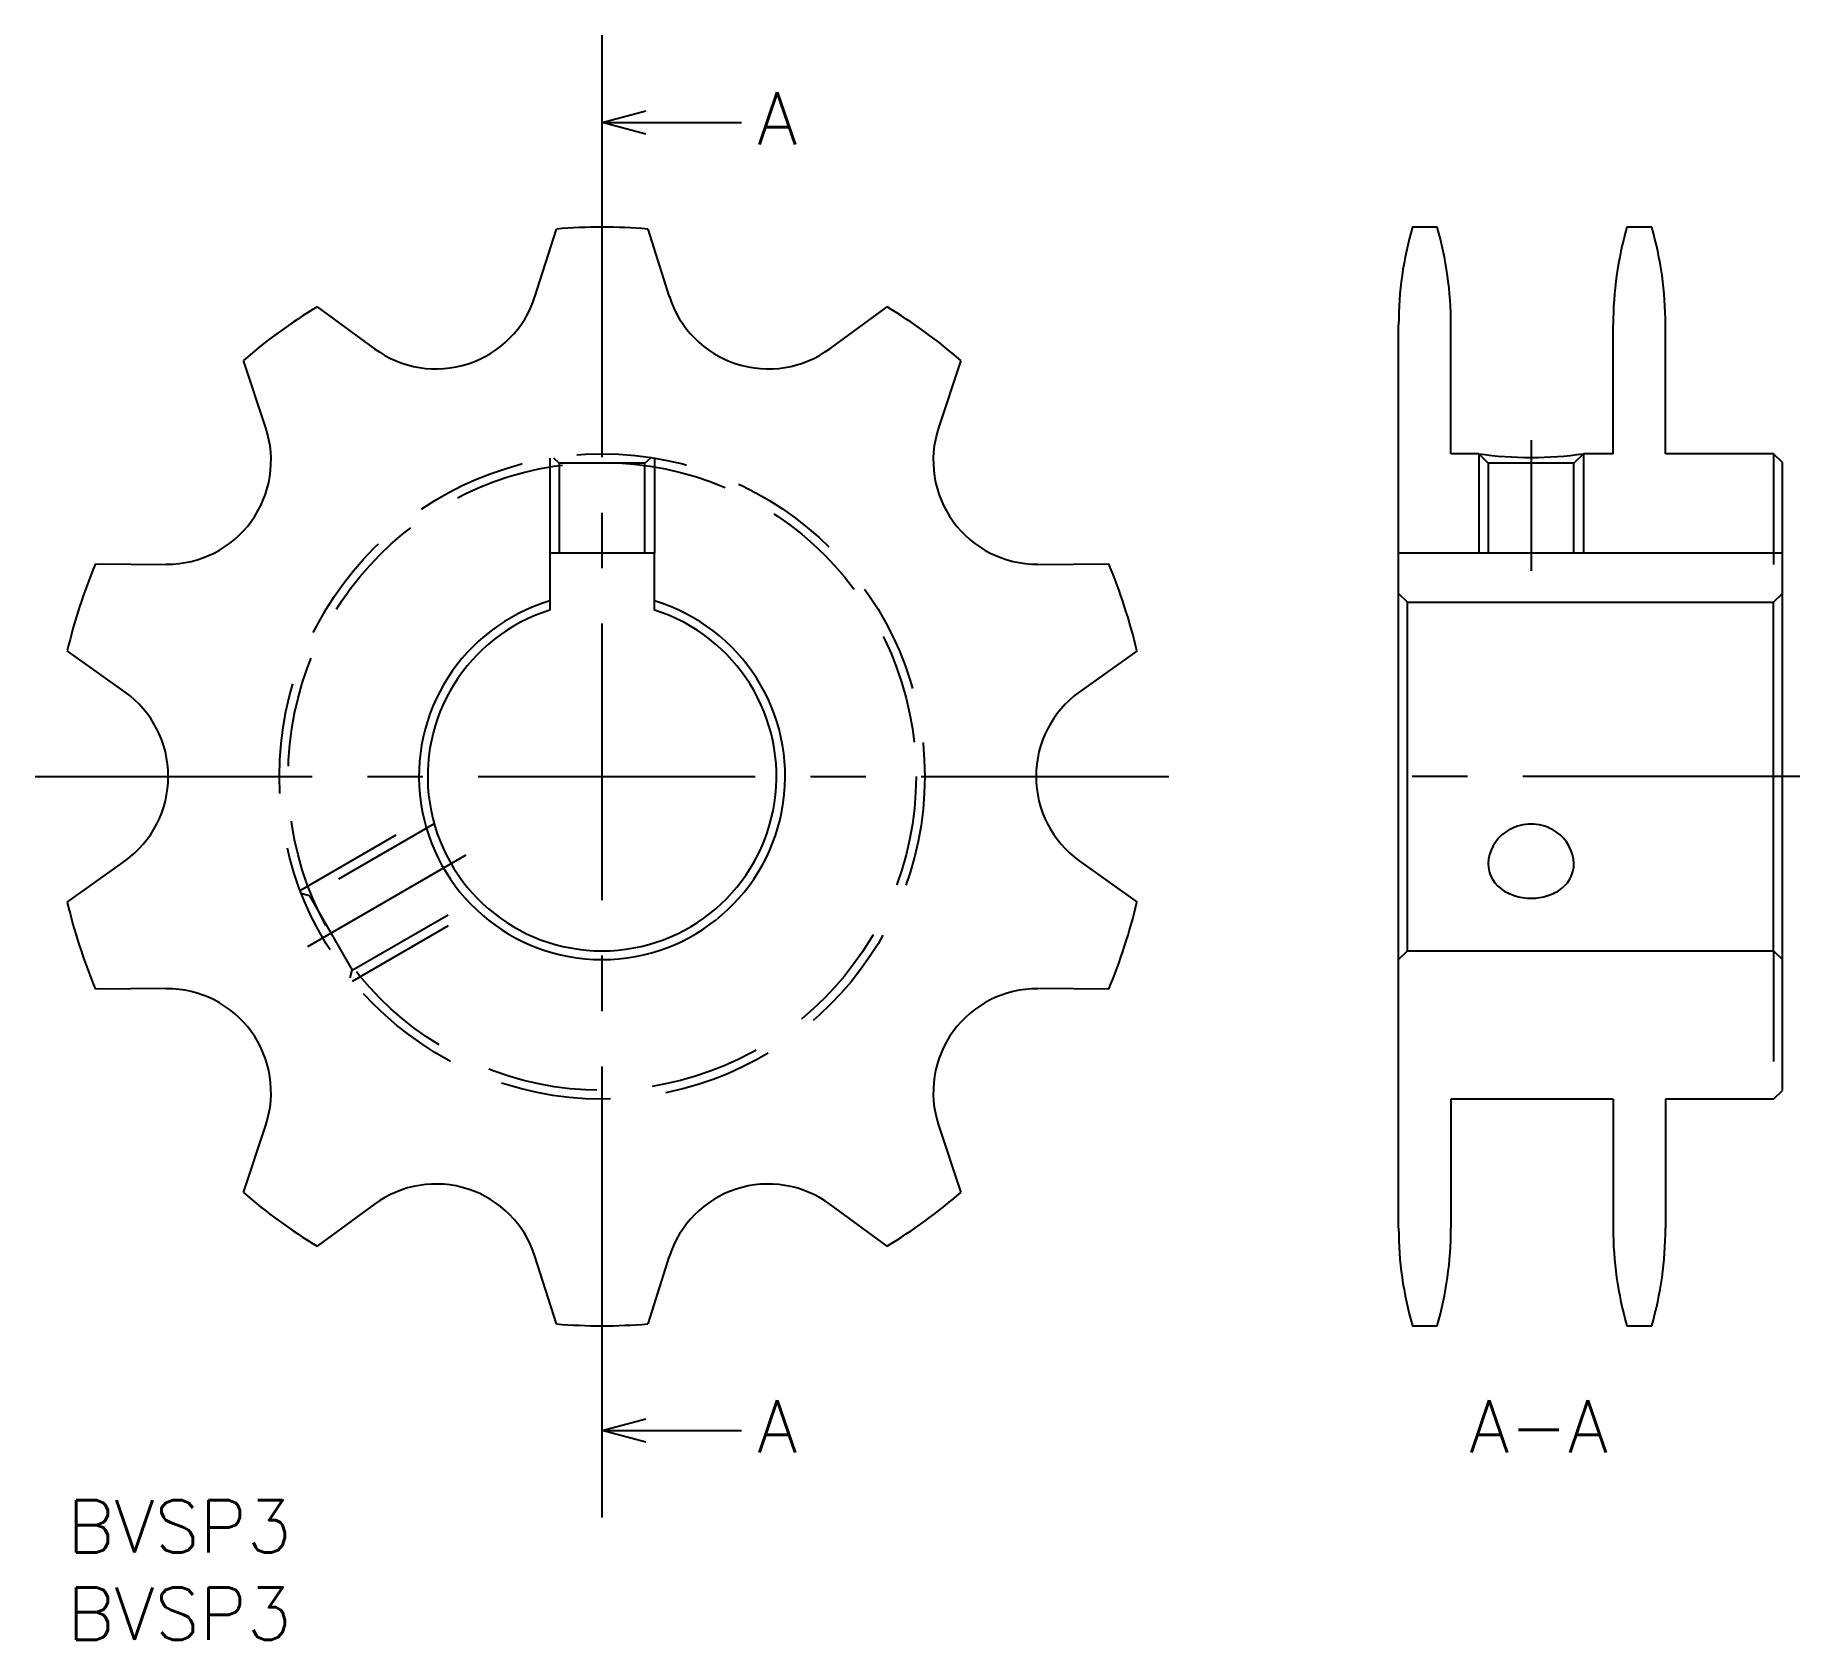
# Model space of a CAD drawing. Extents: x -2 to 99, y -8 to 84.
import ezdxf

# ---------------------------------------------------------------- set-up
doc = ezdxf.new("R2010")
doc.units = 0
doc.header["$LTSCALE"] = 0.5
doc.linetypes.add('CENTER', pattern=[50.8, 31.75, -6.35, 6.35, -6.35])
doc.linetypes.add('DASHED', pattern=[19.05, 12.7, -6.35])
for name, color, linetype in [('MSM_CENTER', 1, 'CENTER'), ('MSM_CONTINUOUS', 7, 'CONTINUOUS'), ('MSM_DASHED', 4, 'DASHED'), ('MSM_PART_NUMBER', 7, 'CONTINUOUS')]:
    doc.layers.add(name, color=color, linetype=linetype)
doc.styles.get("Standard").update_dxf_attribs({"font": 'txt.shx', "height": 3, "bigfont": 'bigfont.shx'})

# ---------------------------------------------------------------- blocks, each defined once
blk = doc.blocks.new('*U14')
at = {"layer": 'MSM_PART_NUMBER'}
blk.add_text('BVSP3', height=3, dxfattribs=at).set_placement((0, -3))
blk = doc.blocks.new('*U15')
at = {"layer": 'MSM_PART_NUMBER'}
blk.add_text('BVSP3', height=3, dxfattribs=at).set_placement((0, -8))
blk = doc.blocks.new('*U16')
at = {"layer": 'MSM_PART_NUMBER'}
blk.add_text('A', height=3, dxfattribs=at).set_placement((39.55, 77.74))
blk = doc.blocks.new('*U17')
at = {"layer": 'MSM_PART_NUMBER'}
blk.add_text('A', height=3, dxfattribs=at).set_placement((39.55, 2.74))
blk = doc.blocks.new('*U18')
at = {"layer": 'MSM_PART_NUMBER'}
blk.add_text('A-A', height=3, dxfattribs=at).set_placement((80.37, 2.74))

msp = doc.modelspace()

# ---------------------------------------------------------------- linework, layer by layer
at = {"layer": 'MSM_CENTER'}
for p, q in [((30.66, 9), (30.66, 74)), ((83.93, 60.79), (83.93, 53.3)), ((-1.84, 41.5), (63.16, 41.5)), ((99.33, 41.5), (75.33, 41.5)), ((13.78, 31.75), (22.87, 37))]:
    msp.add_line(p, q, dxfattribs=at)
at = {"layer": 'MSM_CONTINUOUS'}
for p, q in [((30.66, 74), (30.66, 84)), ((30.66, 79), (33.16, 79.67)), ((30.66, 79), (38.66, 79)), ((33.16, 78.33), (30.66, 79)), ((26.81, 69.01), (28.05, 72.89)), ((33.28, 72.89), (34.51, 69.01)), ((78.54, 73), (77.11, 73)), ((90.84, 73), (89.41, 73)), ((14.33, 68.43), (17.61, 66.02)), ((43.72, 66.02), (47, 68.43)), ((76.33, 15.6), (76.33, 67.4)), ((79.33, 60), (79.33, 67.4)), ((88.63, 60), (88.63, 67.4)), ((91.63, 60), (91.63, 67.4)), ((11.38, 61.49), (10.1, 65.36)), ((51.23, 65.36), (49.95, 61.49)), ((80.93, 60), (79.33, 60)), ((80.93, 60), (81.47, 59.46)), ((80.93, 60), (80.93, 54.3)), ((86.38, 59.46), (86.93, 60)), ((86.93, 60), (86.93, 54.3)), ((88.63, 60), (86.93, 60)), ((97.83, 60), (91.63, 60)), ((98.33, 59.5), (97.83, 60)), ((81.47, 59.46), (81.47, 54.3)), ((86.38, 59.46), (81.47, 59.46)), ((86.38, 54.3), (86.38, 59.46)), ((98.33, 23.5), (98.33, 59.5)), ((1.62, 53.69), (5.69, 53.66)), ((27.66, 54.3), (27.66, 51.04)), ((33.66, 54.3), (27.66, 54.3)), ((33.66, 51.04), (33.66, 54.3)), ((55.64, 53.66), (59.71, 53.69)), ((98.33, 54.3), (76.33, 54.3)), ((76.33, 52), (76.83, 51.5)), ((97.83, 51.5), (98.33, 52)), ((76.83, 31.5), (76.83, 51.5)), ((76.83, 51.5), (97.83, 51.5)), ((97.83, 31.5), (97.83, 51.5)), ((3.31, 46.34), (0, 48.71)), ((61.33, 48.71), (58.02, 46.34)), ((0, 34.29), (3.31, 36.66)), ((58.02, 36.66), (61.33, 34.29)), ((76.33, 31), (76.83, 31.5)), ((76.83, 31.5), (97.83, 31.5)), ((97.83, 31.5), (98.33, 31)), ((5.69, 29.34), (1.62, 29.31)), ((59.71, 29.31), (55.64, 29.34)), ((97.83, 23), (98.33, 23.5)), ((79.33, 23), (79.33, 15.6)), ((88.63, 23), (79.33, 23)), ((88.63, 23), (88.63, 15.6)), ((97.83, 23), (91.63, 23)), ((91.63, 23), (91.63, 15.6)), ((10.1, 17.64), (11.38, 21.51)), ((49.95, 21.51), (51.23, 17.64)), ((17.61, 16.98), (14.33, 14.57)), ((47, 14.57), (43.72, 16.98)), ((28.05, 10.11), (26.81, 13.99)), ((34.51, 13.99), (33.28, 10.11)), ((77.11, 10), (78.54, 10)), ((89.41, 10), (90.84, 10)), ((30.66, -1), (30.66, 9)), ((30.66, 4), (33.16, 4.67)), ((30.66, 4), (38.66, 4)), ((33.16, 3.33), (30.66, 4))]:
    msp.add_line(p, q, dxfattribs=at)
for centre, radius, start, end in [((30.66, 41.5), 31.5, 85.2381, 94.7619), ((96.63, 67.4), 20.3, 163.9866, 180), ((59.03, 67.4), 20.3, 0, 16.0134), ((108.93, 67.4), 20.3, 163.9866, 180), ((71.33, 67.4), 20.3, 0, 16.0134), ((21.14, 70.82), 5.95, 233.6644, 342.3356), ((40.19, 70.82), 5.95, 197.6644, 306.3357), ((30.66, 41.5), 31.5, 121.2381, 130.7619), ((30.66, 41.5), 31.5, 49.2381, 58.7619), ((5.73, 59.62), 5.95, 269.6644, 18.3357), ((55.6, 59.62), 5.95, 161.6644, 270.3356), ((83.96, 81.74), 21.95, 262.0493, 269.9042), ((83.89, 81.74), 21.95, 270.0958, 277.9507), ((30.66, 41.5), 31.5, 157.2381, 166.7619), ((30.66, 41.5), 31.5, 13.2381, 22.7619), ((30.66, 41.5), 10.5, 106.6015, 73.3985), ((30.66, 41.5), 10, 107.4576, 72.5424), ((-0.16, 41.5), 5.95, 305.6644, 54.3356), ((61.49, 41.5), 5.95, 125.6644, 234.3357), ((83.86, 36.35), 2.41, 118.8988, 170.114), ((83.91, 36.32), 2.45, 89.5657, 119.6019), ((83.94, 36.32), 2.45, 60.3981, 90.4343), ((83.99, 36.35), 2.41, 9.886, 61.1012), ((83.25, 36.5), 1.78, 171.6059, 233.4637), ((84.6, 36.5), 1.78, 306.5363, 8.3941), ((83.67, 37), 2.43, 232.5077, 253.0446), ((83.9, 37.56), 3.04, 251.9241, 270.4845), ((83.95, 37.56), 3.04, 269.5155, 288.0759), ((84.19, 37), 2.43, 286.9554, 307.4923), ((30.66, 41.5), 31.5, 193.2381, 202.7619), ((30.66, 41.5), 31.5, 337.2381, 346.7619), ((5.73, 23.38), 5.95, 341.6644, 90.3356), ((55.6, 23.38), 5.95, 89.6644, 198.3356), ((30.66, 41.5), 31.5, 229.2381, 238.7619), ((21.14, 12.18), 5.95, 17.6644, 126.3356), ((40.19, 12.18), 5.95, 53.6644, 162.3356), ((30.66, 41.5), 31.5, 301.2381, 310.7619), ((96.63, 15.6), 20.3, 180, 196.0134), ((59.03, 15.6), 20.3, 343.9866, 0), ((108.93, 15.6), 20.3, 180, 196.0134), ((71.33, 15.6), 20.3, 343.9866, 0), ((30.66, 41.5), 31.5, 265.2381, 274.7619)]:
    msp.add_arc(centre, radius, start, end, dxfattribs=at)
at = {"layer": 'MSM_DASHED'}
for p, q in [((27.66, 59.76), (27.66, 54.3)), ((27.88, 59.78), (28.2, 59.46)), ((33.12, 59.46), (33.45, 59.78)), ((33.66, 59.76), (33.66, 54.3)), ((97.83, 60), (97.83, 51.04)), ((28.2, 59.46), (28.2, 54.3)), ((33.12, 59.46), (28.2, 59.46)), ((33.12, 54.3), (33.12, 59.46)), ((13.35, 34.97), (20.9, 39.33)), ((21.04, 38.78), (13.88, 34.65)), ((13.88, 34.65), (13.44, 34.77)), ((13.88, 34.65), (16.34, 30.39)), ((16.34, 30.39), (23.5, 34.52)), ((16.35, 29.77), (23.9, 34.13)), ((97.83, 31.5), (97.83, 23)), ((16.22, 29.95), (16.34, 30.39))]:
    msp.add_line(p, q, dxfattribs=at)
for radius in [18.5, 18]:
    msp.add_circle((30.66, 41.5), radius, dxfattribs=at)

# ---------------------------------------------------------------- block references
at = {"layer": 'MSM_CONTINUOUS'}
for name in ['*U16', '*U17', '*U18', '*U14', '*U15']:
    msp.add_blockref(name, (0, 0), dxfattribs=at)

doc.saveas('drawing.dxf')
